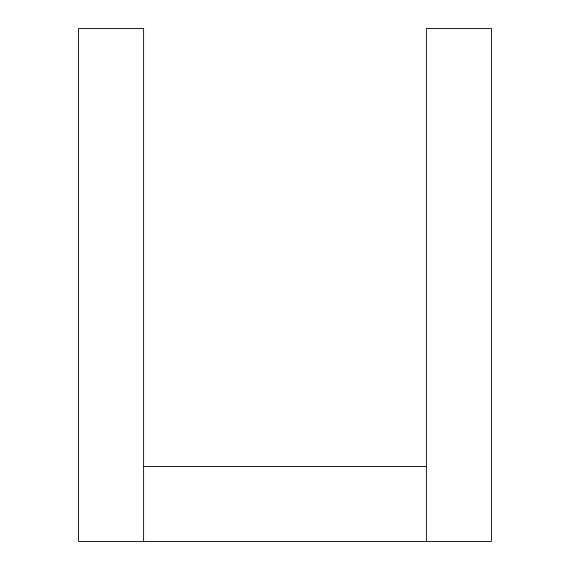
<?xml version="1.0" encoding="UTF-8"?>
<svg xmlns="http://www.w3.org/2000/svg" width="570" height="570" viewBox="0 0 570 570"><rect width="100%" height="100%" fill="white"/><g stroke="black" fill="none" stroke-linecap="round" stroke-linejoin="round"><path stroke-width="0.85" d="M143.612 466.424L426.389 466.424M426.389 541.5L426.389 28.5L491.454 28.5L491.454 541.5L78.546 541.5L78.546 28.5L143.612 28.5L143.612 541.5"/></g></svg>
